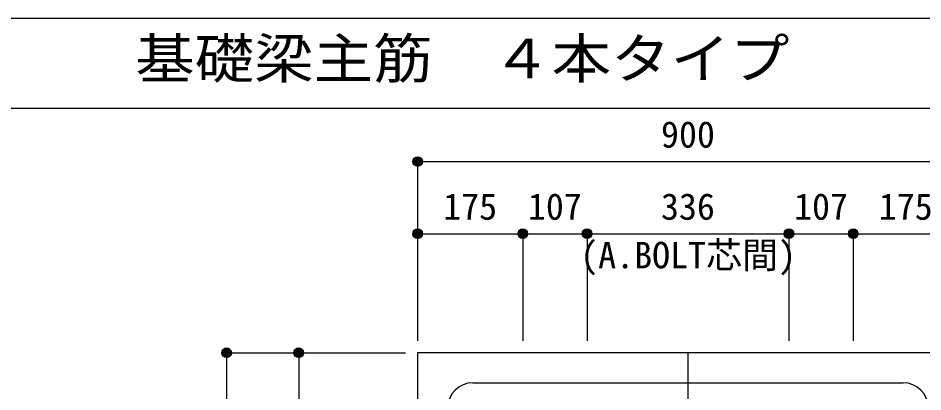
# Model space of a CAD drawing. Units: millimetres at full size, sheet at 1:20. Extents: x -3982 to 3969, y -2797 to 2801.
# Drawn here: x -747 to 759, y 2179 to 2801 of the extents above; entities that cross this region are included whole.
import ezdxf
from ezdxf.enums import TextEntityAlignment as Align

# ---------------------------------------------------------------- set-up
doc = ezdxf.new("R2010")
doc.units = ezdxf.units.MM
doc.header["$LTSCALE"] = 20
doc.header["$PDMODE"] = 32
doc.header["$PDSIZE"] = 10
doc.linetypes.add('CHAIN1', pattern=[8, 5, -1, 1, -1])
for name, color, linetype in [('6-1_躯体線', 2, 'Continuous'), ('6-4_フープ', 7, 'Continuous'), ('6-7_文字', 7, 'Continuous'), ('6-D_寸法', 4, 'Continuous'), ('F-0_枠', 6, 'Continuous')]:
    doc.layers.add(name, color=color, linetype=linetype)
doc.styles.add('ＭＳ ゴシック', font='')
doc.styles.get('ＭＳ ゴシック').set_extended_font_data('MS Gothic')

msp = doc.modelspace()

# ---------------------------------------------------------------- linework, layer by layer
at = {"layer": '6-1_躯体線'}
for p, q in [((-81.71, 2244.12), (-81.71, 1344.12)), ((1218.29, 2244.12), (-81.71, 2244.12))]:
    msp.add_line(p, q, dxfattribs=at)
at = {"layer": '6-4_フープ'}
msp.add_line((10.29, 2194.12), (726.29, 2194.12), dxfattribs=at)
for centre, start, end in [((10.29, 2152.12), 90, 180), ((726.29, 2152.12), 0, 90)]:
    msp.add_arc(centre, 42, start, end, dxfattribs=at)
at = {"layer": '6-D_寸法'}
for p, q in [((-81.71, 2562.15), (-81.71, 2442.15)), ((-81.71, 2562.15), (-81.71, 2442.15)), ((-81.71, 2562.15), (818.29, 2562.15)), ((-81.71, 2442.15), (-81.71, 2264.12)), ((-81.71, 2442.15), (-81.71, 2264.12)), ((-81.71, 2442.15), (93.29, 2442.15)), ((93.29, 2442.15), (200.29, 2442.15)), ((93.29, 2442.15), (93.29, 2264.12)), ((93.29, 2442.15), (93.29, 2264.12)), ((200.29, 2442.15), (536.29, 2442.15)), ((200.29, 2442.15), (200.29, 2264.12)), ((200.29, 2442.15), (200.29, 2264.12)), ((536.29, 2442.15), (643.29, 2442.15)), ((536.29, 2442.15), (536.29, 2264.12)), ((536.29, 2442.15), (536.29, 2264.12)), ((643.29, 2442.15), (818.29, 2442.15)), ((643.29, 2442.15), (643.29, 2264.12)), ((643.29, 2442.15), (643.29, 2264.12)), ((-399.74, 2244.12), (-399.74, 1344.12)), ((-399.74, 2244.12), (-279.74, 2244.12)), ((-279.74, 2244.12), (-101.71, 2244.12)), ((-279.74, 2244.12), (-101.71, 2244.12)), ((-279.74, 2244.12), (-101.71, 2244.12)), ((-279.74, 2244.12), (-101.71, 2244.12)), ((-279.74, 2244.12), (-101.71, 2244.12)), ((-279.74, 2244.12), (-101.71, 2244.12)), ((-279.74, 2244.12), (-101.71, 2244.12)), ((-279.74, 2244.12), (-101.71, 2244.12)), ((-279.74, 2244.12), (-101.71, 2244.12)), ((-279.74, 2244.12), (-101.71, 2244.12)), ((-279.74, 2244.12), (-279.74, 1918.12)), ((-279.74, 2244.12), (-101.71, 2244.12))]:
    msp.add_line(p, q, dxfattribs=at)
at = {"layer": '6-D_寸法', "linetype": 'CHAIN1'}
msp.add_line((368.29, 2244.12), (368.29, 944.12), dxfattribs=at)
at = {"layer": '6-D_寸法'}
for centre, radius in [((-81.71, 2562.15), 8), ((-81.71, 2562.15), 7.2), ((-81.71, 2562.15), 6.4), ((-81.71, 2562.15), 5.6), ((-81.71, 2562.15), 4.8), ((-81.71, 2562.15), 4), ((-81.71, 2562.15), 3.2), ((-81.71, 2562.15), 2.4), ((-81.71, 2562.15), 1.6), ((-81.71, 2562.15), 0.8), ((-81.71, 2442.15), 8), ((-81.71, 2442.15), 7.2), ((-81.71, 2442.15), 6.4), ((-81.71, 2442.15), 5.6), ((-81.71, 2442.15), 4.8), ((-81.71, 2442.15), 4), ((-81.71, 2442.15), 3.2), ((-81.71, 2442.15), 2.4), ((-81.71, 2442.15), 1.6), ((-81.71, 2442.15), 0.8), ((93.29, 2442.15), 8), ((93.29, 2442.15), 7.2), ((93.29, 2442.15), 6.4), ((93.29, 2442.15), 5.6), ((93.29, 2442.15), 4.8), ((93.29, 2442.15), 4), ((93.29, 2442.15), 3.2), ((93.29, 2442.15), 2.4), ((93.29, 2442.15), 1.6), ((93.29, 2442.15), 0.8), ((200.29, 2442.15), 8), ((200.29, 2442.15), 7.2), ((200.29, 2442.15), 6.4), ((200.29, 2442.15), 5.6), ((200.29, 2442.15), 4.8), ((200.29, 2442.15), 4), ((200.29, 2442.15), 3.2), ((200.29, 2442.15), 2.4), ((200.29, 2442.15), 1.6), ((200.29, 2442.15), 0.8), ((536.29, 2442.15), 8), ((536.29, 2442.15), 7.2), ((536.29, 2442.15), 6.4), ((536.29, 2442.15), 5.6), ((536.29, 2442.15), 4.8), ((536.29, 2442.15), 4), ((536.29, 2442.15), 3.2), ((536.29, 2442.15), 2.4), ((536.29, 2442.15), 1.6), ((536.29, 2442.15), 0.8), ((643.29, 2442.15), 8), ((643.29, 2442.15), 7.2), ((643.29, 2442.15), 6.4), ((643.29, 2442.15), 5.6), ((643.29, 2442.15), 4.8), ((643.29, 2442.15), 4), ((643.29, 2442.15), 3.2), ((643.29, 2442.15), 2.4), ((643.29, 2442.15), 1.6), ((643.29, 2442.15), 0.8), ((-399.74, 2244.12), 8), ((-399.74, 2244.12), 7.2), ((-399.74, 2244.12), 6.4), ((-399.74, 2244.12), 5.6), ((-399.74, 2244.12), 4.8), ((-399.74, 2244.12), 4), ((-399.74, 2244.12), 3.2), ((-399.74, 2244.12), 2.4), ((-399.74, 2244.12), 1.6), ((-399.74, 2244.12), 0.8), ((-279.74, 2244.12), 8), ((-279.74, 2244.12), 7.2), ((-279.74, 2244.12), 6.4), ((-279.74, 2244.12), 5.6), ((-279.74, 2244.12), 4.8), ((-279.74, 2244.12), 4), ((-279.74, 2244.12), 3.2), ((-279.74, 2244.12), 2.4), ((-279.74, 2244.12), 1.6), ((-279.74, 2244.12), 0.8)]:
    msp.add_circle(centre, radius, dxfattribs=at)
at = {"layer": '6-D_寸法', "color": 7}
for p in [(-81.71, 2562.15), (-81.71, 2442.15), (93.29, 2442.15), (200.29, 2442.15), (536.29, 2442.15), (643.29, 2442.15), (-399.74, 2244.12), (-279.74, 2244.12)]:
    msp.add_point(p, dxfattribs=at)
at = {"layer": 'F-0_枠'}
msp.add_line((-3981.92, 2800.77), (3969.4, 2800.77), dxfattribs=at)
at = {"layer": 'F-0_枠', "color": 2}
msp.add_line((-3981.92, 2650.77), (2482.4, 2650.77), dxfattribs=at)

# ---------------------------------------------------------------- texts
at = {"layer": '6-7_文字', "color": 2, "style": 'ＭＳ ゴシック', "width": 1.1}
msp.add_text('\u3000\u3000基礎梁主筋\u3000４本タイプ', height=65.98, dxfattribs=at).set_placement((-749.76, 2680.77), align=Align.BOTTOM_LEFT)
at = {"layer": '6-7_文字', "color": 4, "style": 'ＭＳ ゴシック'}
msp.add_text('(A.BOLT芯間)', height=43.99, dxfattribs=at).set_placement((188.82, 2371.37), align=Align.BOTTOM_LEFT)
at = {"layer": '6-D_寸法', "style": 'ＭＳ ゴシック'}
for s, p in [('900', (323.29, 2572.15)), ('175', (-39.21, 2452.15)), ('107', (101.79, 2452.15)), ('336', (323.29, 2452.15)), ('107', (544.79, 2452.15)), ('175', (685.79, 2452.15))]:
    msp.add_text(s, height=43.99, dxfattribs=at).set_placement(p, align=Align.BOTTOM_LEFT)

doc.saveas('drawing.dxf')
